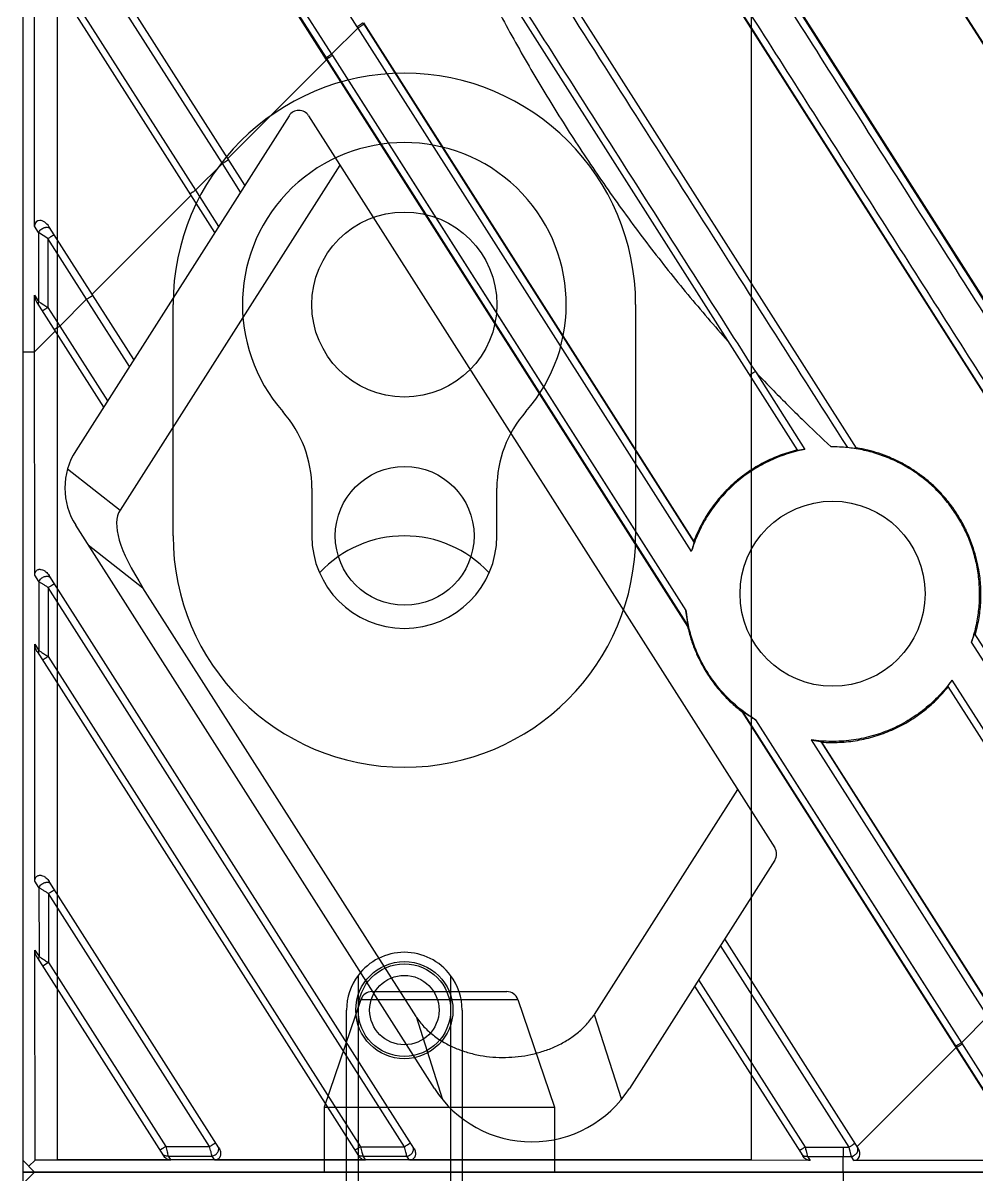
# Model space of a CAD drawing. Header units: millimetres. Extents: x 1409 to 26878, y 589 to 5187.
# Drawn here: x 14804.96 to 14846.2, y 3599.97 to 3649.77 of the extents above; entities that cross this region are included whole.
import ezdxf

# ---------------------------------------------------------------- set-up
doc = ezdxf.new("R2010")
doc.units = ezdxf.units.MM
doc.layers.add('02___PRT_ALL_AXES', color=7, linetype='Continuous')

# ---------------------------------------------------------------- blocks, each defined once
blk = doc.blocks.new('dfx')
at = {"color": 114, "linetype": 'Continuous', "lineweight": -3, "true_color": 0x139b48}
for p, q in [((13138.482, 8861.227), (13138.482, 8869.727)), ((13143.482, 8869.727), (13143.482, 8861.227))]:
    blk.add_line(p, q, dxfattribs=at)
for radius in [2, 1.5]:
    blk.add_circle((13140.982, 8869.727), radius, dxfattribs=at)
for start, end in [(143.1301, 180), (0, 36.8699)]:
    blk.add_arc((13140.982, 8869.727), 2.5, start, end, dxfattribs=at)
at = {"layer": '02___PRT_ALL_AXES', "color": 114, "linetype": 'Continuous', "lineweight": -3, "true_color": 0x139b48}
for p, q in [((13138.982, 8871.227), (13138.982, 8861.227)), ((13142.982, 8871.227), (13142.982, 8861.227))]:
    blk.add_line(p, q, dxfattribs=at)
blk.add_arc((13140.982, 8869.727), 2.5, 36.8699, 143.1301, dxfattribs=at)
blk = doc.blocks.new('*U69')
blk.add_blockref('dfx', (-13416.982, -8530.477))
blk = doc.blocks.new('*U70')
at = {"color": 0, "linetype": 'ByBlock', "lineweight": -2, "transparency": 16777216}
blk.add_blockref('*U69', (0, 675), dxfattribs=at)
blk = doc.blocks.new('WRSF')
at = {"color": 114, "linetype": 'Continuous', "true_color": 0x139b48}
for p, q in [((12256.57, 6046.588), (12256.57, 6112.063)), ((12286.57, 6112.063), (12286.57, 6046.588)), ((12286.57, 6046.588), (12256.57, 6046.588))]:
    blk.add_line(p, q, dxfattribs=at)
blk.add_arc((12271.57, 6068.563), 5, 43.1625, 136.8375, dxfattribs=at)
at = {"layer": '02___PRT_ALL_AXES', "color": 114, "linetype": 'Continuous', "true_color": 0x139b48}
for p, q in [((12261.57, 6073.563), (12261.57, 6083.563)), ((12281.57, 6083.563), (12281.57, 6073.563)), ((12267.57, 6075.626), (12267.57, 6073.563)), ((12275.57, 6073.563), (12275.57, 6075.626))]:
    blk.add_line(p, q, dxfattribs=at)
for centre, radius in [((12271.57, 6083.563), 4), ((12271.57, 6053.063), 2.1)]:
    blk.add_circle(centre, radius, dxfattribs=at)
for centre, radius, start, end in [((12271.57, 6083.563), 10, 0, 180), ((12271.57, 6083.563), 7, 318.5904, 221.4096), ((12262.57, 6075.626), 5, 0, 41.4096), ((12280.57, 6075.626), 5, 138.5904, 180), ((12271.57, 6073.563), 10, 180, 0), ((12271.57, 6073.563), 4, 180, 0)]:
    blk.add_arc(centre, radius, start, end, dxfattribs=at)
blk = doc.blocks.new('*U71')
blk.add_blockref('WRSF', (-12547.57, -6214.325))
blk = doc.blocks.new('*U72')
at = {"color": 0, "linetype": 'ByBlock', "lineweight": -2, "transparency": 16777216}
blk.add_blockref('*U71', (0, 0), dxfattribs=at)
blk = doc.blocks.new('1111')
at = {"color": 7, "linetype": 'Continuous'}
for p, q in [((16017.864, 7059.434), (16023.698, 7059.434)), ((16017.391, 7059.095), (16015.806, 7054.434)), ((16017.391, 7059.095), (16024.171, 7059.095)), ((16024.171, 7059.095), (16025.756, 7054.434)), ((16015.806, 7054.434), (16015.806, 7051.634)), ((16015.806, 7054.434), (16025.756, 7054.434)), ((16025.756, 7054.434), (16025.756, 7051.634)), ((16003.281, 7051.634), (16002.781, 7051.134)), ((16002.781, 6714.134), (16002.781, 7051.634)), ((16002.781, 7051.634), (16602.781, 7051.634)), ((16038.237, 7051.634), (16038.237, 7051.134)), ((16003.365, 6827.129), (16074.919, 6714.812)), ((16003.885, 6815.332), (16067.713, 6715.143)), ((16003.365, 6812.053), (16065.315, 6714.812)), ((16038.818, 6745.424), (16003.903, 6800.229)), ((16003.381, 6796.953), (16036.269, 6745.33)), ((16003.858, 6784.609), (16017.216, 6763.641)), ((16015.907, 6762.216), (16003.365, 6781.903)), ((16003.621, 6781.541), (16015.882, 6762.294)), ((16003.858, 6781.701), (16016.12, 6762.454)), ((16012.368, 6756.79), (16003.903, 6770.078)), ((16011.398, 6757.732), (16003.858, 6769.567)), ((16031.645, 6767.701), (16052.538, 6734.906)), ((16056.069, 6733.385), (16034.105, 6767.861)), ((16041.249, 6767.701), (16044.387, 6762.774)), ((16003.28, 6755.019), (16003.28, 6767.116)), ((16003.381, 6766.803), (16011.064, 6754.743)), ((16003.858, 6766.589), (16010.239, 6756.573)), ((16036.868, 6763.523), (16036.562, 6764.003)), ((16016.12, 6762.454), (16017.252, 6763.586)), ((16017.216, 6763.641), (16017.252, 6763.586)), ((16017.252, 6763.586), (16031.673, 6740.952)), ((16017.483, 6763.803), (16017.518, 6763.747)), ((16017.501, 6763.81), (16031.778, 6741.398)), ((16017.518, 6763.747), (16031.783, 6741.356)), ((16017.518, 6763.747), (16022.031, 6756.664)), ((16034.016, 6763.979), (16034.442, 6763.311)), ((16037.186, 6763.024), (16036.868, 6763.523)), ((16034.442, 6763.311), (16034.909, 6762.577)), ((16037.509, 6762.517), (16037.186, 6763.024)), ((16034.909, 6762.577), (16035.401, 6761.806)), ((16037.825, 6762.021), (16037.509, 6762.517)), ((16011.634, 6757.943), (16015.907, 6762.216)), ((16015.882, 6762.294), (16015.918, 6762.239)), ((16015.918, 6762.239), (16015.907, 6762.216)), ((16015.907, 6762.216), (16031.514, 6737.718)), ((16015.918, 6762.239), (16019.571, 6756.504)), ((16015.918, 6762.239), (16031.534, 6737.726)), ((16016.12, 6762.454), (16016.155, 6762.399)), ((16016.155, 6762.399), (16031.443, 6738.405)), ((16016.155, 6762.399), (16019.743, 6756.768)), ((16038.124, 6761.553), (16037.825, 6762.021)), ((16035.401, 6761.806), (16035.901, 6761.021)), ((16038.406, 6761.11), (16038.124, 6761.553)), ((16035.901, 6761.021), (16036.399, 6760.239)), ((16038.681, 6760.678), (16038.406, 6761.11)), ((16038.958, 6760.243), (16038.681, 6760.678)), ((16036.399, 6760.239), (16036.895, 6759.461)), ((16039.245, 6759.792), (16038.958, 6760.243)), ((16014.281, 6759.792), (16005.058, 6745.316)), ((16015.124, 6759.792), (16035.281, 6728.153)), ((16039.542, 6759.325), (16039.245, 6759.792)), ((16036.895, 6759.461), (16037.407, 6758.657)), ((16039.842, 6758.855), (16039.542, 6759.325)), ((16037.407, 6758.657), (16037.974, 6757.767)), ((16040.134, 6758.396), (16039.842, 6758.855)), ((16040.413, 6757.959), (16040.134, 6758.396)), ((16016.481, 6757.663), (16006.977, 6742.745)), ((16010.239, 6756.573), (16011.398, 6757.732)), ((16012.183, 6756.499), (16011.398, 6757.732)), ((16037.974, 6757.767), (16038.614, 6756.762)), ((16040.682, 6757.537), (16040.413, 6757.959)), ((16040.949, 6757.117), (16040.682, 6757.537)), ((16041.224, 6756.686), (16040.949, 6757.117)), ((16010.239, 6756.573), (16011.234, 6755.01)), ((16019.743, 6756.768), (16023.331, 6751.136)), ((16022.031, 6756.664), (16031.783, 6741.356)), ((16038.614, 6756.762), (16039.3, 6755.685)), ((16041.509, 6756.239), (16041.224, 6756.686)), ((16005.767, 6752.076), (16010.041, 6756.349)), ((16019.571, 6756.504), (16027.159, 6744.592)), ((16041.798, 6755.785), (16041.509, 6756.239)), ((16039.3, 6755.685), (16039.995, 6754.594)), ((16042.081, 6755.34), (16041.798, 6755.785)), ((16042.355, 6754.91), (16042.081, 6755.34)), ((16003.455, 6754.744), (16003.28, 6755.019)), ((16003.455, 6754.744), (16003.455, 6751.766)), ((16003.858, 6754.491), (16003.455, 6754.744)), ((16007.566, 6749.252), (16003.903, 6755.003)), ((16039.995, 6754.594), (16040.684, 6753.513)), ((16042.626, 6754.484), (16042.355, 6754.91)), ((16005.531, 6751.865), (16003.858, 6754.491)), ((16003.858, 6754.491), (16003.858, 6751.513)), ((16042.908, 6754.042), (16042.626, 6754.484)), ((16043.218, 6753.556), (16042.908, 6754.042)), ((16043.569, 6753.005), (16043.218, 6753.556)), ((16040.684, 6753.513), (16041.374, 6752.43)), ((16043.946, 6752.414), (16043.569, 6753.005)), ((16041.374, 6752.43), (16042.074, 6751.331)), ((16044.309, 6751.843), (16043.946, 6752.414)), ((16003.28, 6752.041), (16003.455, 6751.766)), ((16003.28, 6749.589), (16003.28, 6752.041)), ((16003.381, 6751.727), (16006.262, 6747.205)), ((16003.455, 6751.766), (16003.553, 6751.705)), ((16003.553, 6751.705), (16003.858, 6751.513)), ((16003.553, 6751.705), (16003.615, 6751.666)), ((16003.615, 6751.666), (16003.687, 6751.621)), ((16003.687, 6751.621), (16003.769, 6751.569)), ((16003.769, 6751.569), (16003.858, 6751.513)), ((16004.372, 6750.706), (16005.531, 6751.865)), ((16007.381, 6748.962), (16005.531, 6751.865)), ((16003.858, 6751.513), (16004.372, 6750.706)), ((16023.331, 6751.136), (16031.443, 6738.405)), ((16042.074, 6751.331), (16042.794, 6750.201)), ((16004.372, 6750.706), (16006.433, 6747.473)), ((16003.28, 6749.589), (16004.174, 6750.483)), ((16042.794, 6750.201), (16043.534, 6749.039)), ((16002.781, 6749.589), (16003.28, 6749.589)), ((16003.286, 6739.934), (16003.28, 6749.589)), ((16034.442, 6748.736), (16036.585, 6745.373)), ((16043.534, 6749.039), (16044.25, 6747.915)), ((16038.821, 6745.44), (16038.806, 6745.443)), ((16038.821, 6745.44), (16038.806, 6745.443)), ((16027.159, 6744.592), (16031.534, 6737.726)), ((16004.704, 6744.529), (16006.977, 6742.745)), ((16020.564, 6717.753), (16005.058, 6742.092)), ((16005.594, 6741.251), (16007.966, 6739.39)), ((16003.462, 6739.658), (16003.286, 6739.934)), ((16003.462, 6739.658), (16003.464, 6736.678)), ((16019.674, 6715.172), (16003.908, 6739.919)), ((16019.272, 6715.228), (16003.867, 6739.403)), ((16003.867, 6739.403), (16003.87, 6736.421)), ((16019.773, 6720.856), (16007.966, 6739.39)), ((16031.534, 6737.726), (16031.514, 6737.718)), ((16058.097, 6715.161), (16043.931, 6737.397)), ((16043.947, 6737.393), (16043.943, 6737.378)), ((16043.947, 6737.393), (16043.943, 6737.378)), ((16003.288, 6736.954), (16003.464, 6736.678)), ((16003.294, 6726.708), (16003.288, 6736.954)), ((16003.389, 6736.64), (16017.278, 6714.839)), ((16003.464, 6736.678), (16003.563, 6736.615)), ((16050.36, 6726.732), (16043.792, 6737.04)), ((16003.87, 6736.421), (16017.373, 6715.229)), ((16042.769, 6735.127), (16055.7, 6714.828)), ((16042.942, 6735.397), (16049.202, 6725.573)), ((16033.859, 6734.038), (16033.874, 6734.052)), ((16033.859, 6734.038), (16046.107, 6714.812)), ((16033.874, 6734.052), (16043.133, 6719.518)), ((16034.453, 6733.682), (16043.349, 6719.72)), ((16034.453, 6733.682), (16038.731, 6726.969)), ((16036.859, 6732.814), (16044.445, 6720.908)), ((16037.27, 6732.743), (16044.698, 6721.083)), ((16037.306, 6732.721), (16048.505, 6715.143)), ((16033.674, 6730.676), (16027.479, 6720.952)), ((16035.281, 6727.615), (16028.998, 6717.753)), ((16003.47, 6726.431), (16003.294, 6726.708)), ((16011.252, 6715.177), (16003.915, 6726.695)), ((16038.731, 6726.969), (16043.349, 6719.72)), ((16003.47, 6726.431), (16003.472, 6723.45)), ((16010.848, 6715.235), (16003.879, 6726.172)), ((16003.879, 6726.172), (16003.881, 6723.19)), ((16038.889, 6715.161), (16033.118, 6724.22)), ((16003.296, 6723.727), (16003.472, 6723.45)), ((16003.301, 6714.654), (16003.296, 6723.727)), ((16038.492, 6715.211), (16032.935, 6723.932)), ((16003.396, 6723.414), (16008.856, 6714.843)), ((16003.881, 6723.19), (16003.638, 6723.035)), ((16003.881, 6723.19), (16008.95, 6715.237)), ((16031.814, 6722.173), (16036.492, 6714.829)), ((16031.986, 6722.443), (16036.594, 6715.212)), ((16019.773, 6720.856), (16020.916, 6717.268)), ((16027.479, 6720.952), (16028.651, 6717.273)), ((16043.349, 6719.72), (16044.481, 6720.852)), ((16043.349, 6719.72), (16046.222, 6715.211)), ((16038.841, 6715.237), (16043.114, 6719.51)), ((16043.114, 6719.51), (16043.133, 6719.518)), ((16043.133, 6719.518), (16045.971, 6715.064)), ((16008.95, 6715.237), (16010.848, 6715.235)), ((16017.373, 6715.229), (16019.272, 6715.228)), ((16036.594, 6715.212), (16036.697, 6714.809)), ((16036.594, 6715.212), (16038.237, 6715.211)), ((16036.594, 6715.212), (16036.614, 6715.131)), ((16038.237, 6715.211), (16038.237, 6714.808)), ((16038.237, 6715.211), (16038.492, 6715.211)), ((16038.237, 6715.211), (16038.237, 6715.114)), ((16038.595, 6714.808), (16038.492, 6715.211)), ((16038.514, 6715.124), (16038.492, 6715.211)), ((16009.057, 6714.827), (16009.17, 6714.65)), ((16009.057, 6714.827), (16010.955, 6714.826)), ((16011.067, 6714.649), (16010.955, 6714.826)), ((16017.479, 6714.822), (16017.592, 6714.645)), ((16017.479, 6714.822), (16019.377, 6714.82)), ((16019.49, 6714.644), (16019.377, 6714.82)), ((16036.614, 6715.131), (16036.633, 6715.057)), ((16036.633, 6715.057), (16036.651, 6714.988)), ((16036.651, 6714.988), (16036.668, 6714.921)), ((16036.668, 6714.921), (16036.684, 6714.86)), ((16036.684, 6714.86), (16036.697, 6714.809)), ((16036.697, 6714.809), (16036.808, 6714.634)), ((16036.697, 6714.809), (16038.237, 6714.808)), ((16038.237, 6715.114), (16038.237, 6715.023)), ((16038.237, 6715.023), (16038.237, 6714.939)), ((16038.237, 6714.939), (16038.237, 6714.866)), ((16038.237, 6714.866), (16038.237, 6714.808)), ((16038.237, 6714.134), (16038.237, 6714.808)), ((16038.237, 6714.808), (16038.595, 6714.808)), ((16038.535, 6715.043), (16038.514, 6715.124)), ((16038.569, 6714.909), (16038.535, 6715.043)), ((16038.583, 6714.855), (16038.569, 6714.909)), ((16038.595, 6714.808), (16038.583, 6714.855)), ((16038.706, 6714.633), (16038.595, 6714.808)), ((16002.781, 6714.634), (16003.281, 6714.134)), ((16003.301, 6714.654), (16003.031, 6714.384)), ((16009.17, 6714.65), (16003.301, 6714.654)), ((16017.592, 6714.645), (16011.067, 6714.649)), ((16036.808, 6714.634), (16019.49, 6714.644)), ((16046.398, 6714.633), (16038.706, 6714.633)), ((16602.781, 6714.134), (16002.781, 6714.134))]:
    blk.add_line(p, q, dxfattribs=at)
for centre, radius, start, end in [((16017.864, 7058.934), 0.5, 90, 161.222), ((16023.698, 7058.934), 0.5, 18.778, 90), ((16014.703, 6759.524), 0.5, 32.5, 147.5), ((16007.589, 6743.704), 3, 147.5, 212.5), ((16037.769, 6739.116), 6.368, 100.7105, 103.5725), ((16046.032, 6742.869), 14.329, 185.8942, 186.0629), ((16044.69, 6745.046), 14.367, 238.9037, 239.073), ((16034.859, 6727.884), 0.5, 327.5, 32.5), ((16024.781, 6720.439), 5, 212.5, 327.5)]:
    blk.add_arc(centre, radius, start, end, dxfattribs=at)
for centre, major_axis, ratio, start_param, end_param in [((16003.642, 6754.854), (-0.264, 0.384), 0.642651, -1.624536, 0.752228), ((16003.642, 6751.876), (-0.264, 0.384), 0.642651, 0.752228, 1.517057), ((16031.062, 6723.945), (24.038, -18.866), 0.163628, -3.125474, -2.706063), ((16038.639, 6714.995), (-0.194, 0.328), 0.787311, -3.577963, -1.529569)]:
    blk.add_ellipse(centre, major_axis=major_axis, ratio=ratio, start_param=start_param, end_param=end_param, dxfattribs=at)
for points, knots in [([(16021.552, 6767.861), (16021.742, 6767.458), (16022.129, 6766.655), (16022.631, 6765.659), (16023.042, 6764.868), (16023.459, 6764.081), (16023.993, 6763.103), (16024.654, 6761.94), (16025.336, 6760.789), (16026.038, 6759.651), (16027.001, 6758.15), (16028.255, 6756.307), (16029.842, 6754.153), (16031.508, 6752.06), (16032.672, 6750.708), (16033.266, 6750.043)], [0, 0, 0, 0, 0.062493, 0.12499, 0.15624, 0.18749, 0.249988, 0.312486, 0.374985, 0.437486, 0.499988, 0.624988, 0.74999, 0.874994, 1, 1, 1, 1]), ([(16022.256, 6767.861), (16024.287, 6764.674), (16028.35, 6758.299), (16032.411, 6751.924), (16034.442, 6748.736)], [0, 0, 0, 0, 0.499959, 1, 1, 1, 1]), ([(16038.435, 6745.449), (16036.055, 6749.184), (16031.295, 6756.656), (16026.535, 6764.126), (16024.155, 6767.861)], [0, 0, 0, 0, 0.500027, 1, 1, 1, 1]), ([(16031.89, 6767.861), (16033.632, 6765.127), (16036.245, 6761.026), (16039.729, 6755.558), (16042.342, 6751.457), (16044.954, 6747.355), (16048.436, 6741.888), (16051.048, 6737.787), (16052.788, 6735.054)], [0, 0, 0, 0, 0.250021, 0.375037, 0.500053, 0.625064, 0.750065, 1, 1, 1, 1]), ([(16055.816, 6733.211), (16053.986, 6736.084), (16051.241, 6740.394), (16047.58, 6746.142), (16044.834, 6750.454), (16042.088, 6754.766), (16039.341, 6759.078), (16036.594, 6763.389), (16034.762, 6766.263), (16033.846, 6767.7)], [0, 0, 0, 0, 0.249912, 0.374911, 0.499924, 0.624944, 0.749965, 0.874985, 1, 1, 1, 1]), ([(16017.483, 6763.803), (16017.482, 6763.802), (16017.481, 6763.802), (16017.478, 6763.801), (16017.473, 6763.798), (16017.464, 6763.794), (16017.454, 6763.788), (16017.442, 6763.781), (16017.422, 6763.769), (16017.393, 6763.752), (16017.354, 6763.728), (16017.31, 6763.701), (16017.264, 6763.672), (16017.232, 6763.652), (16017.216, 6763.641)], [0, 0, 0, 0, 0.005231, 0.012589, 0.033669, 0.063117, 0.100673, 0.146013, 0.198735, 0.324335, 0.472945, 0.63916, 0.81702, 1, 1, 1, 1]), ([(16017.518, 6763.747), (16017.518, 6763.747), (16017.517, 6763.746), (16017.513, 6763.745), (16017.508, 6763.742), (16017.5, 6763.738), (16017.49, 6763.732), (16017.478, 6763.725), (16017.457, 6763.713), (16017.428, 6763.696), (16017.389, 6763.672), (16017.346, 6763.645), (16017.299, 6763.616), (16017.268, 6763.596), (16017.252, 6763.586)], [0, 0, 0, 0, 0.005231, 0.012589, 0.033669, 0.063117, 0.100673, 0.146013, 0.198735, 0.324335, 0.472945, 0.63916, 0.81702, 1, 1, 1, 1]), ([(16016.12, 6762.454), (16016.105, 6762.444), (16016.075, 6762.425), (16016.033, 6762.398), (16015.994, 6762.372), (16015.959, 6762.349), (16015.933, 6762.331), (16015.916, 6762.319), (16015.906, 6762.312), (16015.897, 6762.306), (16015.89, 6762.301), (16015.886, 6762.297), (16015.883, 6762.295), (16015.882, 6762.294)], [0, 0, 0, 0, 0.186782, 0.366131, 0.532175, 0.679595, 0.803609, 0.85556, 0.900224, 0.93725, 0.966352, 0.987305, 1, 1, 1, 1]), ([(16016.155, 6762.399), (16016.14, 6762.389), (16016.111, 6762.37), (16016.068, 6762.342), (16016.029, 6762.317), (16015.994, 6762.293), (16015.968, 6762.276), (16015.951, 6762.264), (16015.941, 6762.257), (16015.932, 6762.25), (16015.926, 6762.245), (16015.921, 6762.242), (16015.918, 6762.24), (16015.918, 6762.239)], [0, 0, 0, 0, 0.186782, 0.366132, 0.532176, 0.679598, 0.803612, 0.855563, 0.900227, 0.937253, 0.966355, 0.987307, 1, 1, 1, 1]), ([(16011.398, 6757.732), (16011.415, 6757.743), (16011.448, 6757.764), (16011.489, 6757.79), (16011.521, 6757.809), (16011.544, 6757.823), (16011.565, 6757.836), (16011.584, 6757.848), (16011.602, 6757.858), (16011.618, 6757.868), (16011.631, 6757.876), (16011.643, 6757.882), (16011.651, 6757.887), (16011.656, 6757.889), (16011.66, 6757.891), (16011.662, 6757.892), (16011.664, 6757.893), (16011.665, 6757.893), (16011.666, 6757.893), (16011.666, 6757.893)], [0, 0, 0, 0, 0.192507, 0.378902, 0.467383, 0.551547, 0.630534, 0.703523, 0.769793, 0.828658, 0.87954, 0.921915, 0.955367, 0.968646, 0.979578, 0.988145, 0.994348, 0.998221, 1, 1, 1, 1]), ([(16010.239, 6756.573), (16010.223, 6756.563), (16010.192, 6756.543), (16010.147, 6756.514), (16010.112, 6756.49), (16010.086, 6756.473), (16010.069, 6756.462), (16010.053, 6756.451), (16010.04, 6756.442), (16010.028, 6756.433), (16010.018, 6756.426), (16010.011, 6756.421), (16010.007, 6756.418), (16010.005, 6756.416), (16010.003, 6756.414), (16010.002, 6756.413), (16010.001, 6756.412), (16010.001, 6756.412), (16010.001, 6756.412)], [0, 0, 0, 0, 0.196965, 0.385213, 0.557811, 0.636283, 0.708546, 0.773962, 0.831919, 0.88191, 0.923472, 0.956239, 0.969238, 0.979938, 0.988324, 0.994402, 0.99821, 1, 1, 1, 1]), ([(16003.455, 6754.744), (16003.466, 6754.768), (16003.494, 6754.816), (16003.553, 6754.877), (16003.625, 6754.927), (16003.692, 6754.957), (16003.747, 6754.971), (16003.799, 6754.978), (16003.849, 6754.976), (16003.894, 6754.963), (16003.923, 6754.948), (16003.947, 6754.929), (16003.96, 6754.914), (16003.965, 6754.905)], [0, 0, 0, 0, 0.126758, 0.264209, 0.406553, 0.546898, 0.614349, 0.679007, 0.797934, 0.852288, 0.903522, 0.952419, 1, 1, 1, 1]), ([(16003.858, 6754.491), (16003.875, 6754.502), (16003.908, 6754.523), (16003.95, 6754.549), (16003.982, 6754.569), (16004.004, 6754.583), (16004.025, 6754.595), (16004.044, 6754.607), (16004.062, 6754.618), (16004.078, 6754.627), (16004.092, 6754.635), (16004.103, 6754.642), (16004.111, 6754.646), (16004.117, 6754.649), (16004.12, 6754.65), (16004.122, 6754.651), (16004.124, 6754.652), (16004.125, 6754.652), (16004.126, 6754.652), (16004.126, 6754.652)], [0, 0, 0, 0, 0.192507, 0.378902, 0.467383, 0.551547, 0.630534, 0.703523, 0.769793, 0.828658, 0.879541, 0.921915, 0.955367, 0.968646, 0.979578, 0.988145, 0.994348, 0.998221, 1, 1, 1, 1]), ([(16003.455, 6751.766), (16003.449, 6751.752), (16003.44, 6751.723), (16003.436, 6751.68), (16003.441, 6751.64), (16003.452, 6751.616), (16003.459, 6751.605)], [0, 0, 0, 0, 0.277177, 0.533061, 0.771506, 1, 1, 1, 1]), ([(16005.531, 6751.865), (16005.548, 6751.876), (16005.581, 6751.897), (16005.623, 6751.923), (16005.655, 6751.943), (16005.677, 6751.957), (16005.698, 6751.969), (16005.717, 6751.981), (16005.735, 6751.992), (16005.751, 6752.001), (16005.765, 6752.009), (16005.776, 6752.016), (16005.784, 6752.02), (16005.79, 6752.023), (16005.793, 6752.024), (16005.795, 6752.025), (16005.797, 6752.026), (16005.798, 6752.026), (16005.799, 6752.026), (16005.799, 6752.026)], [0, 0, 0, 0, 0.192507, 0.378902, 0.467383, 0.551547, 0.630534, 0.703523, 0.769793, 0.828658, 0.87954, 0.921915, 0.955367, 0.968646, 0.979578, 0.988145, 0.994348, 0.998221, 1, 1, 1, 1]), ([(16003.858, 6751.513), (16003.842, 6751.503), (16003.811, 6751.483), (16003.766, 6751.454), (16003.731, 6751.431), (16003.705, 6751.414), (16003.688, 6751.402), (16003.673, 6751.391), (16003.659, 6751.382), (16003.647, 6751.374), (16003.637, 6751.367), (16003.631, 6751.362), (16003.626, 6751.358), (16003.624, 6751.356), (16003.622, 6751.355), (16003.621, 6751.354), (16003.62, 6751.353), (16003.62, 6751.352), (16003.62, 6751.352)], [0, 0, 0, 0, 0.196965, 0.385213, 0.557811, 0.636283, 0.708546, 0.773962, 0.831919, 0.88191, 0.923472, 0.956239, 0.969238, 0.979938, 0.988324, 0.994402, 0.99821, 1, 1, 1, 1]), ([(16004.372, 6750.706), (16004.356, 6750.696), (16004.325, 6750.676), (16004.28, 6750.647), (16004.245, 6750.624), (16004.219, 6750.607), (16004.202, 6750.595), (16004.187, 6750.584), (16004.173, 6750.575), (16004.161, 6750.567), (16004.152, 6750.56), (16004.145, 6750.555), (16004.141, 6750.551), (16004.138, 6750.549), (16004.136, 6750.548), (16004.135, 6750.547), (16004.134, 6750.546), (16004.134, 6750.545), (16004.134, 6750.545)], [0, 0, 0, 0, 0.196965, 0.385213, 0.557811, 0.636283, 0.708546, 0.773962, 0.831919, 0.88191, 0.923472, 0.956239, 0.969238, 0.979938, 0.988324, 0.994402, 0.99821, 1, 1, 1, 1]), ([(16034.442, 6748.736), (16034.426, 6748.726), (16034.395, 6748.706), (16034.356, 6748.681), (16034.327, 6748.662), (16034.306, 6748.649), (16034.287, 6748.637), (16034.27, 6748.626), (16034.254, 6748.616), (16034.239, 6748.607), (16034.229, 6748.601), (16034.221, 6748.596), (16034.216, 6748.593), (16034.212, 6748.59), (16034.208, 6748.588), (16034.205, 6748.586), (16034.202, 6748.584), (16034.201, 6748.583), (16034.199, 6748.583), (16034.199, 6748.582), (16034.198, 6748.582), (16034.198, 6748.582), (16034.198, 6748.582), (16034.197, 6748.581), (16034.197, 6748.581)], [0, 0, 0, 0, 0.196907, 0.385286, 0.474052, 0.558133, 0.63675, 0.70916, 0.774714, 0.832793, 0.882881, 0.904778, 0.924503, 0.942016, 0.957281, 0.97026, 0.980918, 0.989231, 0.992504, 0.995186, 0.997276, 0.998774, 0.999678, 1, 1, 1, 1]), ([(16034.442, 6748.736), (16034.706, 6748.456), (16035.172, 6747.969), (16035.847, 6747.285), (16036.667, 6746.473), (16037.294, 6745.876), (16037.716, 6745.483)], [0, 0, 0, 0, 0.25, 0.437502, 0.625004, 1, 1, 1, 1]), ([(16036.274, 6745.306), (16036.006, 6745.241), (16035.477, 6745.076), (16034.723, 6744.728), (16034.02, 6744.285), (16033.381, 6743.755), (16032.817, 6743.146), (16032.336, 6742.469), (16031.947, 6741.736), (16031.753, 6741.217), (16031.673, 6740.952)], [0, 0, 0, 0, 0.125018, 0.250022, 0.375019, 0.500013, 0.625006, 0.75, 0.874996, 1, 1, 1, 1]), ([(16036.258, 6745.347), (16036.007, 6745.286), (16035.511, 6745.133), (16034.8, 6744.816), (16034.133, 6744.416), (16033.52, 6743.938), (16032.968, 6743.389), (16032.487, 6742.777), (16032.084, 6742.112), (16031.87, 6741.639), (16031.778, 6741.398)], [0, 0, 0, 0, 0.125016, 0.25002, 0.375019, 0.500015, 0.625008, 0.750003, 0.874997, 1, 1, 1, 1]), ([(16036.585, 6745.373), (16036.566, 6745.369), (16036.527, 6745.362), (16036.471, 6745.352), (16036.419, 6745.343), (16036.372, 6745.335), (16036.337, 6745.331), (16036.314, 6745.328), (16036.299, 6745.327), (16036.288, 6745.327), (16036.28, 6745.327), (16036.275, 6745.328), (16036.272, 6745.328), (16036.27, 6745.329), (16036.269, 6745.33), (16036.269, 6745.33)], [0, 0, 0, 0, 0.185877, 0.36527, 0.532516, 0.68194, 0.807912, 0.86044, 0.905199, 0.94168, 0.969527, 0.98017, 0.988669, 0.995159, 1, 1, 1, 1]), ([(16038.434, 6745.449), (16038.315, 6745.461), (16038.076, 6745.479), (16037.836, 6745.484), (16037.716, 6745.483)], [0, 0, 0, 0, 0.50001, 1, 1, 1, 1]), ([(16038.813, 6745.397), (16038.782, 6745.402), (16038.656, 6745.422), (16038.529, 6745.439), (16038.434, 6745.449)], [0, 0, 0, 0, 0.250064, 1, 1, 1, 1]), ([(16043.792, 6737.04), (16043.867, 6737.258), (16043.962, 6737.591), (16044.051, 6738.044), (16044.116, 6738.5), (16044.151, 6739.076), (16044.123, 6739.653), (16044.063, 6740.11), (16043.979, 6740.563), (16043.827, 6741.12), (16043.574, 6741.765), (16043.253, 6742.379), (16042.866, 6742.954), (16042.42, 6743.484), (16042.002, 6743.883), (16041.644, 6744.173), (16041.27, 6744.443), (16040.776, 6744.743), (16040.252, 6744.987), (16039.82, 6745.147), (16039.379, 6745.284), (16039.041, 6745.359), (16038.813, 6745.397)], [0, 0, 0, 0, 0.062465, 0.09371, 0.124954, 0.187423, 0.249897, 0.281147, 0.312399, 0.374884, 0.437375, 0.499873, 0.562375, 0.624883, 0.687394, 0.718662, 0.74993, 0.812444, 0.874956, 0.906224, 0.937489, 1, 1, 1, 1]), ([(16044.079, 6740.258), (16044.05, 6740.419), (16043.979, 6740.739), (16043.837, 6741.21), (16043.658, 6741.668), (16043.445, 6742.112), (16043.199, 6742.538), (16042.921, 6742.944), (16042.612, 6743.327), (16042.275, 6743.686), (16041.912, 6744.017), (16041.524, 6744.32), (16041.114, 6744.593), (16040.685, 6744.833), (16040.238, 6745.04), (16039.777, 6745.211), (16039.304, 6745.347), (16038.982, 6745.413), (16038.821, 6745.44)], [0, 0, 0, 0, 0.062478, 0.124963, 0.18745, 0.249943, 0.312439, 0.374939, 0.437442, 0.499948, 0.562455, 0.624963, 0.687472, 0.749981, 0.812488, 0.874994, 0.937498, 1, 1, 1, 1]), ([(16031.783, 6741.356), (16031.783, 6741.354), (16031.783, 6741.352), (16031.783, 6741.344), (16031.781, 6741.333), (16031.778, 6741.318), (16031.774, 6741.299), (16031.768, 6741.277), (16031.759, 6741.244), (16031.747, 6741.199), (16031.73, 6741.141), (16031.712, 6741.08), (16031.693, 6741.017), (16031.68, 6740.974), (16031.673, 6740.952)], [0, 0, 0, 0, 0.00901, 0.020474, 0.050496, 0.089295, 0.135864, 0.189178, 0.248238, 0.380111, 0.525433, 0.679515, 0.838738, 1, 1, 1, 1]), ([(16003.286, 6739.934), (16003.286, 6739.953), (16003.288, 6739.99), (16003.301, 6740.044), (16003.324, 6740.094), (16003.359, 6740.138), (16003.405, 6740.17), (16003.457, 6740.188), (16003.513, 6740.192), (16003.586, 6740.183), (16003.656, 6740.156), (16003.719, 6740.118), (16003.778, 6740.074), (16003.844, 6740.01), (16003.888, 6739.95), (16003.908, 6739.919)], [0, 0, 0, 0, 0.062571, 0.12513, 0.187649, 0.250122, 0.312559, 0.375004, 0.437483, 0.49999, 0.624773, 0.687326, 0.749883, 0.874917, 1, 1, 1, 1]), ([(16044.079, 6740.258), (16044.122, 6740.021), (16044.182, 6739.541), (16044.189, 6738.817), (16044.115, 6738.097), (16044.012, 6737.625), (16043.947, 6737.393)], [0, 0, 0, 0, 0.250029, 0.500031, 0.750017, 1, 1, 1, 1]), ([(16003.462, 6739.658), (16003.472, 6739.683), (16003.501, 6739.73), (16003.56, 6739.791), (16003.632, 6739.841), (16003.699, 6739.871), (16003.754, 6739.885), (16003.805, 6739.893), (16003.855, 6739.891), (16003.9, 6739.878), (16003.929, 6739.864), (16003.953, 6739.845), (16003.965, 6739.829), (16003.971, 6739.821)], [0, 0, 0, 0, 0.126818, 0.264561, 0.407299, 0.548001, 0.615572, 0.68029, 0.79911, 0.853278, 0.904242, 0.952798, 1, 1, 1, 1]), ([(16003.867, 6739.403), (16003.829, 6739.427), (16003.771, 6739.463), (16003.696, 6739.511), (16003.642, 6739.544), (16003.591, 6739.577), (16003.544, 6739.607), (16003.501, 6739.634), (16003.474, 6739.65), (16003.462, 6739.658)], [0, 0, 0, 0, 0.285447, 0.423782, 0.557073, 0.683505, 0.801042, 0.907362, 1, 1, 1, 1]), ([(16003.867, 6739.403), (16003.884, 6739.414), (16003.917, 6739.435), (16003.959, 6739.461), (16003.99, 6739.481), (16004.013, 6739.494), (16004.033, 6739.507), (16004.053, 6739.519), (16004.07, 6739.53), (16004.086, 6739.54), (16004.1, 6739.548), (16004.109, 6739.554), (16004.116, 6739.558), (16004.12, 6739.56), (16004.124, 6739.562), (16004.127, 6739.564), (16004.129, 6739.565), (16004.131, 6739.566), (16004.132, 6739.566), (16004.133, 6739.566), (16004.133, 6739.566), (16004.133, 6739.566)], [0, 0, 0, 0, 0.192802, 0.379408, 0.467967, 0.552191, 0.631222, 0.704241, 0.770527, 0.829393, 0.880263, 0.92261, 0.940451, 0.956014, 0.969259, 0.980148, 0.988655, 0.994774, 0.998509, 0.999504, 1, 1, 1, 1]), ([(16031.443, 6738.405), (16031.447, 6738.373), (16031.455, 6738.308), (16031.465, 6738.227), (16031.474, 6738.163), (16031.48, 6738.116), (16031.487, 6738.069), (16031.494, 6738.022), (16031.501, 6737.976), (16031.508, 6737.931), (16031.514, 6737.893), (16031.518, 6737.864), (16031.522, 6737.843), (16031.525, 6737.823), (16031.528, 6737.803), (16031.53, 6737.784), (16031.533, 6737.767), (16031.534, 6737.754), (16031.535, 6737.744), (16031.535, 6737.739), (16031.535, 6737.734), (16031.535, 6737.73), (16031.535, 6737.727), (16031.534, 6737.726), (16031.534, 6737.726)], [0, 0, 0, 0, 0.142745, 0.284716, 0.355234, 0.425328, 0.49489, 0.563783, 0.631816, 0.698713, 0.764049, 0.795926, 0.827114, 0.857427, 0.886615, 0.914302, 0.939935, 0.962686, 0.972603, 0.981305, 0.988563, 0.994152, 0.99793, 1, 1, 1, 1]), ([(16034.453, 6733.682), (16034.247, 6733.808), (16033.848, 6734.084), (16033.302, 6734.562), (16032.814, 6735.099), (16032.39, 6735.688), (16032.035, 6736.322), (16031.755, 6736.991), (16031.552, 6737.688), (16031.471, 6738.165), (16031.443, 6738.405)], [0, 0, 0, 0, 0.125017, 0.250028, 0.375037, 0.500041, 0.62504, 0.750034, 0.875019, 1, 1, 1, 1]), ([(16031.514, 6737.718), (16031.555, 6737.537), (16031.652, 6737.178), (16031.843, 6736.655), (16032.079, 6736.15), (16032.357, 6735.668), (16032.677, 6735.212), (16033.034, 6734.785), (16033.428, 6734.39), (16033.712, 6734.151), (16033.859, 6734.038)], [0, 0, 0, 0, 0.124982, 0.249976, 0.374968, 0.499968, 0.624972, 0.749977, 0.87499, 1, 1, 1, 1]), ([(16043.792, 6737.04), (16043.799, 6737.062), (16043.814, 6737.104), (16043.832, 6737.157), (16043.847, 6737.198), (16043.857, 6737.228), (16043.867, 6737.257), (16043.877, 6737.284), (16043.887, 6737.31), (16043.896, 6737.333), (16043.903, 6737.35), (16043.908, 6737.363), (16043.912, 6737.371), (16043.915, 6737.378), (16043.918, 6737.385), (16043.921, 6737.39), (16043.924, 6737.394), (16043.926, 6737.396), (16043.927, 6737.397), (16043.928, 6737.398), (16043.93, 6737.398), (16043.931, 6737.398), (16043.931, 6737.397)], [0, 0, 0, 0, 0.175283, 0.348107, 0.432318, 0.514342, 0.593455, 0.668862, 0.73955, 0.804376, 0.861958, 0.887568, 0.910801, 0.931464, 0.949375, 0.964398, 0.976439, 0.98546, 0.988887, 0.991667, 0.995799, 1, 1, 1, 1]), ([(16003.389, 6736.64), (16003.374, 6736.664), (16003.346, 6736.712), (16003.315, 6736.79), (16003.293, 6736.87), (16003.288, 6736.926), (16003.288, 6736.954)], [0, 0, 0, 0, 0.250039, 0.500095, 0.750076, 1, 1, 1, 1]), ([(16003.464, 6736.678), (16003.458, 6736.663), (16003.448, 6736.635), (16003.444, 6736.592), (16003.449, 6736.553), (16003.46, 6736.529), (16003.466, 6736.518)], [0, 0, 0, 0, 0.278279, 0.534434, 0.772415, 1, 1, 1, 1]), ([(16003.563, 6736.615), (16003.611, 6736.584), (16003.686, 6736.537), (16003.789, 6736.472), (16003.843, 6736.438), (16003.87, 6736.421)], [0, 0, 0, 0, 0.475102, 0.734349, 1, 1, 1, 1]), ([(16003.87, 6736.421), (16003.854, 6736.411), (16003.823, 6736.391), (16003.784, 6736.366), (16003.755, 6736.348), (16003.735, 6736.334), (16003.716, 6736.322), (16003.699, 6736.311), (16003.683, 6736.3), (16003.669, 6736.291), (16003.657, 6736.283), (16003.648, 6736.277), (16003.642, 6736.273), (16003.639, 6736.271), (16003.636, 6736.268), (16003.633, 6736.267), (16003.631, 6736.265), (16003.63, 6736.264), (16003.629, 6736.264), (16003.629, 6736.263), (16003.629, 6736.263), (16003.629, 6736.263), (16003.629, 6736.263)], [0, 0, 0, 0, 0.197036, 0.38543, 0.474171, 0.558212, 0.636778, 0.709132, 0.774628, 0.832652, 0.882691, 0.924274, 0.941774, 0.957029, 0.970004, 0.980663, 0.988986, 0.994965, 0.997075, 0.998601, 0.999555, 1, 1, 1, 1]), ([(16042.942, 6735.397), (16042.773, 6735.162), (16042.403, 6734.715), (16041.762, 6734.127), (16041.046, 6733.631), (16040.27, 6733.236), (16039.447, 6732.952), (16038.594, 6732.781), (16037.724, 6732.728), (16037.145, 6732.773), (16036.859, 6732.814)], [0, 0, 0, 0, 0.12496, 0.249928, 0.37491, 0.499906, 0.624914, 0.749934, 0.874962, 1, 1, 1, 1]), ([(16042.769, 6735.127), (16042.769, 6735.127), (16042.768, 6735.129), (16042.768, 6735.131), (16042.769, 6735.134), (16042.77, 6735.138), (16042.774, 6735.146), (16042.779, 6735.156), (16042.786, 6735.169), (16042.798, 6735.189), (16042.817, 6735.219), (16042.844, 6735.258), (16042.874, 6735.302), (16042.907, 6735.349), (16042.93, 6735.381), (16042.942, 6735.397)], [0, 0, 0, 0, 0.00486, 0.011371, 0.019892, 0.030557, 0.058431, 0.094903, 0.139609, 0.19204, 0.317727, 0.466859, 0.633979, 0.813556, 1, 1, 1, 1]), ([(16037.306, 6732.721), (16037.564, 6732.702), (16038.083, 6732.696), (16038.856, 6732.78), (16039.614, 6732.958), (16040.345, 6733.225), (16041.038, 6733.579), (16041.682, 6734.014), (16042.27, 6734.524), (16042.618, 6734.909), (16042.779, 6735.111)], [0, 0, 0, 0, 0.125036, 0.25006, 0.375079, 0.500086, 0.625081, 0.750066, 0.875036, 1, 1, 1, 1]), ([(16033.874, 6734.052), (16033.875, 6734.052), (16033.876, 6734.052), (16033.879, 6734.051), (16033.882, 6734.05), (16033.887, 6734.048), (16033.892, 6734.045), (16033.9, 6734.04), (16033.911, 6734.033), (16033.926, 6734.024), (16033.942, 6734.013), (16033.959, 6734.002), (16033.976, 6733.991), (16033.994, 6733.979), (16034.019, 6733.962), (16034.05, 6733.941), (16034.088, 6733.916), (16034.127, 6733.89), (16034.167, 6733.864), (16034.207, 6733.838), (16034.247, 6733.811), (16034.301, 6733.777), (16034.37, 6733.733), (16034.425, 6733.699), (16034.453, 6733.682)], [0, 0, 0, 0, 0.002053, 0.005808, 0.011386, 0.018659, 0.0274, 0.037381, 0.060315, 0.086166, 0.114081, 0.14349, 0.174006, 0.205377, 0.237413, 0.302999, 0.370059, 0.43817, 0.507062, 0.576549, 0.646498, 0.716802, 0.858145, 1, 1, 1, 1]), ([(16036.859, 6732.814), (16036.881, 6732.811), (16036.926, 6732.804), (16036.991, 6732.795), (16037.054, 6732.785), (16037.114, 6732.776), (16037.16, 6732.769), (16037.193, 6732.763), (16037.214, 6732.759), (16037.233, 6732.755), (16037.249, 6732.751), (16037.259, 6732.748), (16037.266, 6732.745), (16037.268, 6732.744), (16037.27, 6732.743)], [0, 0, 0, 0, 0.162353, 0.322194, 0.476364, 0.621369, 0.752677, 0.811438, 0.86447, 0.910827, 0.949499, 0.97949, 0.990967, 1, 1, 1, 1]), ([(16003.294, 6726.708), (16003.294, 6726.726), (16003.296, 6726.763), (16003.309, 6726.817), (16003.332, 6726.868), (16003.366, 6726.911), (16003.412, 6726.944), (16003.464, 6726.962), (16003.52, 6726.966), (16003.593, 6726.957), (16003.662, 6726.93), (16003.725, 6726.893), (16003.785, 6726.849), (16003.851, 6726.785), (16003.895, 6726.726), (16003.915, 6726.695)], [0, 0, 0, 0, 0.062552, 0.125092, 0.187594, 0.250054, 0.312487, 0.374934, 0.437422, 0.499942, 0.624747, 0.68731, 0.749876, 0.874918, 1, 1, 1, 1]), ([(16003.47, 6726.431), (16003.481, 6726.455), (16003.51, 6726.502), (16003.569, 6726.563), (16003.641, 6726.613), (16003.708, 6726.643), (16003.763, 6726.657), (16003.814, 6726.665), (16003.864, 6726.663), (16003.908, 6726.651), (16003.937, 6726.637), (16003.961, 6726.618), (16003.973, 6726.603), (16003.978, 6726.595)], [0, 0, 0, 0, 0.12692, 0.265046, 0.408283, 0.54943, 0.617147, 0.681936, 0.800611, 0.854541, 0.905158, 0.953281, 1, 1, 1, 1]), ([(16003.879, 6726.172), (16003.84, 6726.196), (16003.782, 6726.233), (16003.707, 6726.28), (16003.653, 6726.315), (16003.601, 6726.347), (16003.553, 6726.378), (16003.51, 6726.405), (16003.483, 6726.423), (16003.47, 6726.431)], [0, 0, 0, 0, 0.284281, 0.422319, 0.555506, 0.682033, 0.799865, 0.906677, 1, 1, 1, 1]), ([(16003.879, 6726.172), (16003.896, 6726.183), (16003.929, 6726.204), (16003.97, 6726.23), (16004.001, 6726.25), (16004.024, 6726.264), (16004.044, 6726.277), (16004.063, 6726.289), (16004.081, 6726.3), (16004.096, 6726.31), (16004.108, 6726.317), (16004.116, 6726.322), (16004.121, 6726.326), (16004.126, 6726.329), (16004.13, 6726.331), (16004.133, 6726.333), (16004.136, 6726.335), (16004.138, 6726.336), (16004.139, 6726.336), (16004.14, 6726.337), (16004.14, 6726.337), (16004.141, 6726.338), (16004.141, 6726.338), (16004.142, 6726.338), (16004.142, 6726.338), (16004.142, 6726.338)], [0, 0, 0, 0, 0.193072, 0.379851, 0.468466, 0.552728, 0.631782, 0.70481, 0.771095, 0.82995, 0.880802, 0.903059, 0.923122, 0.940945, 0.956489, 0.969711, 0.980571, 0.985107, 0.989043, 0.992379, 0.995113, 0.997243, 0.998767, 0.999685, 1, 1, 1, 1]), ([(16003.396, 6723.414), (16003.381, 6723.437), (16003.354, 6723.486), (16003.322, 6723.563), (16003.301, 6723.644), (16003.296, 6723.7), (16003.296, 6723.727)], [0, 0, 0, 0, 0.250061, 0.500124, 0.750098, 1, 1, 1, 1]), ([(16003.472, 6723.45), (16003.466, 6723.436), (16003.457, 6723.408), (16003.452, 6723.366), (16003.457, 6723.326), (16003.467, 6723.302), (16003.474, 6723.292)], [0, 0, 0, 0, 0.279415, 0.535853, 0.773357, 1, 1, 1, 1]), ([(16003.472, 6723.45), (16003.488, 6723.44), (16003.521, 6723.419), (16003.554, 6723.397), (16003.572, 6723.386)], [0, 0, 0, 0, 0.462253, 1, 1, 1, 1]), ([(16003.572, 6723.386), (16003.621, 6723.355), (16003.697, 6723.307), (16003.8, 6723.242), (16003.854, 6723.208), (16003.881, 6723.19)], [0, 0, 0, 0, 0.476069, 0.735074, 1, 1, 1, 1]), ([(16019.773, 6720.856), (16019.822, 6720.778), (16019.929, 6720.627), (16020.11, 6720.416), (16020.307, 6720.222), (16020.59, 6719.984), (16020.976, 6719.727), (16021.474, 6719.482), (16021.997, 6719.297), (16022.537, 6719.17), (16023.088, 6719.099), (16023.642, 6719.081), (16024.196, 6719.117), (16024.743, 6719.207), (16025.279, 6719.351), (16025.797, 6719.551), (16026.289, 6719.808), (16026.669, 6720.072), (16026.949, 6720.314), (16027.144, 6720.511), (16027.323, 6720.723), (16027.429, 6720.874), (16027.479, 6720.952)], [0, 0, 0, 0, 0.031255, 0.062514, 0.093771, 0.125031, 0.187511, 0.25, 0.312495, 0.374993, 0.437494, 0.499995, 0.562497, 0.624998, 0.687497, 0.749994, 0.812485, 0.874969, 0.906228, 0.937485, 0.968745, 1, 1, 1, 1]), ([(16043.349, 6719.72), (16043.334, 6719.711), (16043.304, 6719.692), (16043.26, 6719.665), (16043.219, 6719.64), (16043.188, 6719.621), (16043.165, 6719.608), (16043.15, 6719.599), (16043.137, 6719.592), (16043.125, 6719.586), (16043.115, 6719.581), (16043.108, 6719.577), (16043.103, 6719.575), (16043.099, 6719.574), (16043.098, 6719.574), (16043.098, 6719.574)], [0, 0, 0, 0, 0.185904, 0.364799, 0.530709, 0.678219, 0.743524, 0.802455, 0.854544, 0.899355, 0.936537, 0.96581, 0.98697, 0.994492, 1, 1, 1, 1]), ([(16043.385, 6719.664), (16043.37, 6719.655), (16043.34, 6719.636), (16043.296, 6719.609), (16043.255, 6719.584), (16043.223, 6719.565), (16043.2, 6719.552), (16043.185, 6719.543), (16043.172, 6719.536), (16043.161, 6719.53), (16043.151, 6719.525), (16043.143, 6719.521), (16043.138, 6719.519), (16043.135, 6719.518), (16043.134, 6719.518), (16043.133, 6719.518)], [0, 0, 0, 0, 0.185904, 0.364799, 0.530709, 0.67822, 0.743524, 0.802455, 0.854544, 0.899355, 0.936537, 0.96581, 0.98697, 0.994492, 1, 1, 1, 1]), ([(16008.95, 6715.237), (16008.933, 6715.226), (16008.902, 6715.206), (16008.863, 6715.182), (16008.834, 6715.163), (16008.813, 6715.151), (16008.794, 6715.139), (16008.776, 6715.127), (16008.76, 6715.118), (16008.746, 6715.109), (16008.733, 6715.101), (16008.724, 6715.096), (16008.718, 6715.092), (16008.714, 6715.09), (16008.711, 6715.088), (16008.708, 6715.087), (16008.706, 6715.085), (16008.705, 6715.085), (16008.704, 6715.084), (16008.703, 6715.084), (16008.703, 6715.084), (16008.703, 6715.084), (16008.703, 6715.084)], [0, 0, 0, 0, 0.196747, 0.385025, 0.473758, 0.557816, 0.636419, 0.708823, 0.774377, 0.832462, 0.88256, 0.924197, 0.94172, 0.956996, 0.969989, 0.980663, 0.988996, 0.99498, 0.997091, 0.998616, 0.999566, 1, 1, 1, 1]), ([(16008.95, 6715.237), (16008.969, 6715.159), (16009.005, 6715.022), (16009.041, 6714.886), (16009.057, 6714.827)], [0, 0, 0, 0, 0.567971, 1, 1, 1, 1]), ([(16010.848, 6715.235), (16010.865, 6715.246), (16010.898, 6715.267), (16010.939, 6715.293), (16010.97, 6715.313), (16010.992, 6715.327), (16011.012, 6715.341), (16011.031, 6715.353), (16011.048, 6715.364), (16011.063, 6715.374), (16011.076, 6715.383), (16011.086, 6715.39), (16011.092, 6715.394), (16011.096, 6715.397), (16011.099, 6715.399), (16011.102, 6715.401), (16011.104, 6715.403), (16011.106, 6715.404), (16011.106, 6715.404), (16011.107, 6715.405), (16011.107, 6715.405), (16011.107, 6715.405), (16011.107, 6715.405)], [0, 0, 0, 0, 0.193195, 0.379978, 0.468561, 0.552777, 0.631773, 0.704739, 0.770959, 0.829753, 0.880552, 0.92283, 0.94064, 0.956174, 0.969393, 0.980257, 0.988743, 0.994842, 0.996996, 0.998556, 0.999535, 1, 1, 1, 1]), ([(16010.955, 6714.826), (16010.939, 6714.885), (16010.903, 6715.021), (16010.868, 6715.157), (16010.848, 6715.235)], [0, 0, 0, 0, 0.431744, 1, 1, 1, 1]), ([(16010.955, 6714.826), (16010.98, 6714.83), (16011.029, 6714.844), (16011.096, 6714.88), (16011.155, 6714.929), (16011.201, 6714.988), (16011.232, 6715.053), (16011.243, 6715.109), (16011.242, 6715.153), (16011.237, 6715.185), (16011.226, 6715.214), (16011.217, 6715.233), (16011.211, 6715.241)], [0, 0, 0, 0, 0.132354, 0.267419, 0.402125, 0.533437, 0.659015, 0.777791, 0.834904, 0.890718, 0.945625, 1, 1, 1, 1]), ([(16017.373, 6715.229), (16017.357, 6715.219), (16017.326, 6715.199), (16017.287, 6715.175), (16017.257, 6715.156), (16017.236, 6715.143), (16017.217, 6715.131), (16017.199, 6715.121), (16017.183, 6715.111), (16017.168, 6715.102), (16017.156, 6715.095), (16017.147, 6715.089), (16017.14, 6715.086), (16017.137, 6715.084), (16017.133, 6715.082), (16017.13, 6715.081), (16017.128, 6715.079), (16017.127, 6715.079), (16017.126, 6715.078), (16017.125, 6715.078), (16017.125, 6715.078)], [0, 0, 0, 0, 0.196538, 0.384669, 0.473349, 0.557368, 0.635942, 0.708328, 0.773874, 0.83196, 0.882068, 0.923726, 0.941263, 0.956558, 0.969573, 0.980277, 0.988649, 0.994689, 0.998416, 1, 1, 1, 1]), ([(16017.373, 6715.229), (16017.393, 6715.152), (16017.428, 6715.016), (16017.464, 6714.88), (16017.479, 6714.822)], [0, 0, 0, 0, 0.568864, 1, 1, 1, 1]), ([(16019.272, 6715.228), (16019.288, 6715.238), (16019.321, 6715.259), (16019.362, 6715.286), (16019.393, 6715.306), (16019.415, 6715.32), (16019.435, 6715.334), (16019.454, 6715.346), (16019.471, 6715.357), (16019.486, 6715.368), (16019.499, 6715.377), (16019.508, 6715.383), (16019.515, 6715.388), (16019.518, 6715.391), (16019.522, 6715.393), (16019.524, 6715.395), (16019.526, 6715.397), (16019.528, 6715.398), (16019.529, 6715.399), (16019.529, 6715.399), (16019.529, 6715.4)], [0, 0, 0, 0, 0.193181, 0.379898, 0.468435, 0.5526, 0.631545, 0.704459, 0.770633, 0.829388, 0.880157, 0.92242, 0.940229, 0.955767, 0.968997, 0.979882, 0.9884, 0.994551, 0.998356, 1, 1, 1, 1]), ([(16019.377, 6714.82), (16019.362, 6714.879), (16019.326, 6715.014), (16019.291, 6715.15), (16019.272, 6715.228)], [0, 0, 0, 0, 0.43085, 1, 1, 1, 1]), ([(16019.377, 6714.82), (16019.402, 6714.824), (16019.451, 6714.839), (16019.519, 6714.875), (16019.577, 6714.924), (16019.623, 6714.982), (16019.654, 6715.047), (16019.665, 6715.104), (16019.664, 6715.148), (16019.658, 6715.18), (16019.648, 6715.209), (16019.638, 6715.228), (16019.633, 6715.237)], [0, 0, 0, 0, 0.132249, 0.267144, 0.401673, 0.532854, 0.6584, 0.777273, 0.834477, 0.89042, 0.945481, 1, 1, 1, 1]), ([(16036.594, 6715.212), (16036.578, 6715.202), (16036.546, 6715.182), (16036.5, 6715.154), (16036.463, 6715.131), (16036.436, 6715.115), (16036.418, 6715.105), (16036.401, 6715.095), (16036.387, 6715.087), (16036.374, 6715.08), (16036.363, 6715.074), (16036.354, 6715.07), (16036.348, 6715.067), (16036.344, 6715.066), (16036.342, 6715.065), (16036.341, 6715.065), (16036.341, 6715.066)], [0, 0, 0, 0, 0.19588, 0.38351, 0.555854, 0.634303, 0.706598, 0.772087, 0.83015, 0.880273, 0.921988, 0.954932, 0.978845, 0.993615, 0.997696, 1, 1, 1, 1]), ([(16038.492, 6715.211), (16038.509, 6715.222), (16038.542, 6715.243), (16038.589, 6715.274), (16038.627, 6715.299), (16038.654, 6715.317), (16038.673, 6715.33), (16038.689, 6715.342), (16038.704, 6715.352), (16038.717, 6715.362), (16038.727, 6715.37), (16038.735, 6715.376), (16038.741, 6715.381), (16038.744, 6715.384), (16038.745, 6715.386), (16038.745, 6715.387), (16038.745, 6715.387)], [0, 0, 0, 0, 0.192981, 0.379386, 0.55173, 0.630498, 0.703247, 0.769276, 0.827917, 0.878609, 0.920847, 0.954237, 0.978494, 0.99349, 0.997643, 1, 1, 1, 1]), ([(16038.595, 6714.808), (16038.619, 6714.812), (16038.668, 6714.826), (16038.736, 6714.863), (16038.794, 6714.912), (16038.84, 6714.97), (16038.87, 6715.036), (16038.882, 6715.103), (16038.876, 6715.169), (16038.859, 6715.208), (16038.848, 6715.226)], [0, 0, 0, 0, 0.132103, 0.266706, 0.400919, 0.531889, 0.657442, 0.776606, 0.890013, 1, 1, 1, 1]), ([(16009.057, 6714.827), (16009.032, 6714.823), (16008.982, 6714.82), (16008.922, 6714.833), (16008.879, 6714.852), (16008.851, 6714.871), (16008.827, 6714.894), (16008.813, 6714.911), (16008.807, 6714.92)], [0, 0, 0, 0, 0.27038, 0.525506, 0.647826, 0.767078, 0.884175, 1, 1, 1, 1]), ([(16009.17, 6714.65), (16009.154, 6714.65), (16009.122, 6714.653), (16009.075, 6714.665), (16009.031, 6714.683), (16008.975, 6714.714), (16008.913, 6714.766), (16008.874, 6714.816), (16008.856, 6714.843)], [0, 0, 0, 0, 0.12502, 0.250128, 0.375208, 0.500305, 0.750122, 1, 1, 1, 1]), ([(16011.252, 6715.177), (16011.268, 6715.153), (16011.294, 6715.102), (16011.319, 6715.02), (16011.328, 6714.934), (16011.319, 6714.862), (16011.301, 6714.808), (16011.282, 6714.769), (16011.257, 6714.734), (16011.227, 6714.704), (16011.191, 6714.679), (16011.152, 6714.662), (16011.11, 6714.651), (16011.082, 6714.649), (16011.067, 6714.649)], [0, 0, 0, 0, 0.125008, 0.249983, 0.374913, 0.499759, 0.56229, 0.624816, 0.687347, 0.749876, 0.812401, 0.874921, 0.937464, 1, 1, 1, 1]), ([(16017.479, 6714.822), (16017.454, 6714.817), (16017.404, 6714.815), (16017.344, 6714.827), (16017.301, 6714.847), (16017.273, 6714.866), (16017.248, 6714.889), (16017.235, 6714.906), (16017.229, 6714.915)], [0, 0, 0, 0, 0.270002, 0.525029, 0.647399, 0.766758, 0.884005, 1, 1, 1, 1]), ([(16017.592, 6714.645), (16017.576, 6714.645), (16017.544, 6714.648), (16017.497, 6714.66), (16017.452, 6714.678), (16017.397, 6714.71), (16017.335, 6714.761), (16017.295, 6714.812), (16017.278, 6714.839)], [0, 0, 0, 0, 0.125034, 0.250153, 0.375239, 0.500338, 0.750146, 1, 1, 1, 1]), ([(16019.674, 6715.172), (16019.689, 6715.148), (16019.716, 6715.097), (16019.741, 6715.015), (16019.75, 6714.929), (16019.741, 6714.857), (16019.723, 6714.803), (16019.704, 6714.764), (16019.679, 6714.729), (16019.649, 6714.699), (16019.614, 6714.674), (16019.574, 6714.657), (16019.533, 6714.646), (16019.504, 6714.644), (16019.49, 6714.644)], [0, 0, 0, 0, 0.124998, 0.24996, 0.374876, 0.499711, 0.562238, 0.624764, 0.687297, 0.749832, 0.812366, 0.874896, 0.937452, 1, 1, 1, 1]), ([(16036.697, 6714.809), (16036.671, 6714.805), (16036.621, 6714.802), (16036.56, 6714.815), (16036.517, 6714.835), (16036.488, 6714.854), (16036.464, 6714.877), (16036.45, 6714.895), (16036.444, 6714.904)], [0, 0, 0, 0, 0.269154, 0.523955, 0.646441, 0.766041, 0.883622, 1, 1, 1, 1]), ([(16036.808, 6714.634), (16036.792, 6714.634), (16036.76, 6714.637), (16036.713, 6714.649), (16036.668, 6714.667), (16036.612, 6714.699), (16036.549, 6714.751), (16036.509, 6714.802), (16036.492, 6714.829)], [0, 0, 0, 0, 0.125076, 0.250224, 0.375326, 0.500428, 0.750209, 1, 1, 1, 1])]:
    blk.add_open_spline(points, degree=3, knots=knots, dxfattribs=at)
at = {"layer": '02___PRT_ALL_AXES', "color": 7, "linetype": 'Continuous'}
for centre, radius in [((16019.281, 6741.634), 3), ((16037.781, 6739.134), 4)]:
    blk.add_circle(centre, radius, dxfattribs=at)
blk = doc.blocks.new('*U147')
blk.add_blockref('1111', (-16308.281, -6888.884))
blk = doc.blocks.new('*U148')
at = {"color": 0, "linetype": 'ByBlock', "lineweight": -2, "transparency": 16777216}
for p in [(0, 1350), (0, 1012.5)]:
    blk.add_blockref('*U147', p, dxfattribs=at)

msp = doc.modelspace()

# ---------------------------------------------------------------- block references
for name, p in [('*U148', (15110.4576, 2424.8499)), ('*U72', (15097.4439, 3768.3624)), ('*U70', (15097.4439, 2592.8499))]:
    msp.add_blockref(name, p)

doc.saveas('drawing.dxf')
